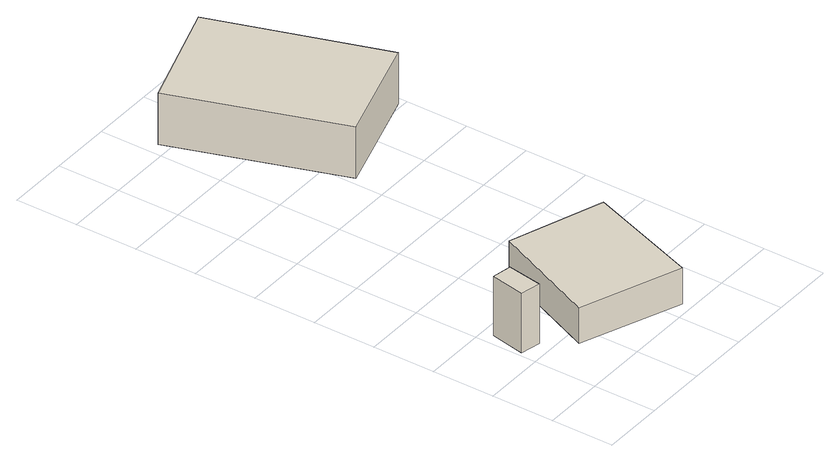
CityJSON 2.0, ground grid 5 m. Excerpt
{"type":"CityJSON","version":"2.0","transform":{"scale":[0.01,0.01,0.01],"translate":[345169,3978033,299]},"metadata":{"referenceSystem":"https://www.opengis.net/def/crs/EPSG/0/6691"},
"CityObjects":{
"building1":{"type":"Building","attributes":{"measuredHeight":5},"geometry":[{"type":"Solid","lod":"1","boundaries":[[[[0,1,2,3]],[[2,4,5,3]],[[1,6,4,2]],[[0,7,6,1]],[[3,5,7,0]],[[4,6,7,5]]]]}]},
"building2":{"type":"Building","attributes":{"measuredHeight":3},"geometry":[{"type":"Solid","lod":"1","boundaries":[[[[8,9,10,11]],[[10,12,13,11]],[[9,14,12,10]],[[8,15,14,9]],[[11,13,15,8]],[[12,14,15,13]]]]}]},
"building3":{"type":"Building","attributes":{"measuredHeight":4.3},"geometry":[{"type":"Solid","lod":"1","boundaries":[[[[16,17,18,19]],[[18,20,21,19]],[[17,22,20,18]],[[16,23,22,17]],[[19,21,23,16]],[[20,22,23,21]]]]}]}
},
"vertices":[
[245,887,3],[197,606,3],[34,640,3],[89,916,3],[34,640,502],[89,916,502],[197,606,502],[245,887,502],
[1367,898,93],[1045,4,93],[249,308,93],[618,1160,93],[249,308,393],[618,1160,393],[1045,4,393],[1367,898,393],
[1209,4192,255],[1659,2831,255],[773,2555,255],[315,3893,255],[773,2555,685],[315,3893,685],[1659,2831,685],[1209,4192,685]
]}
